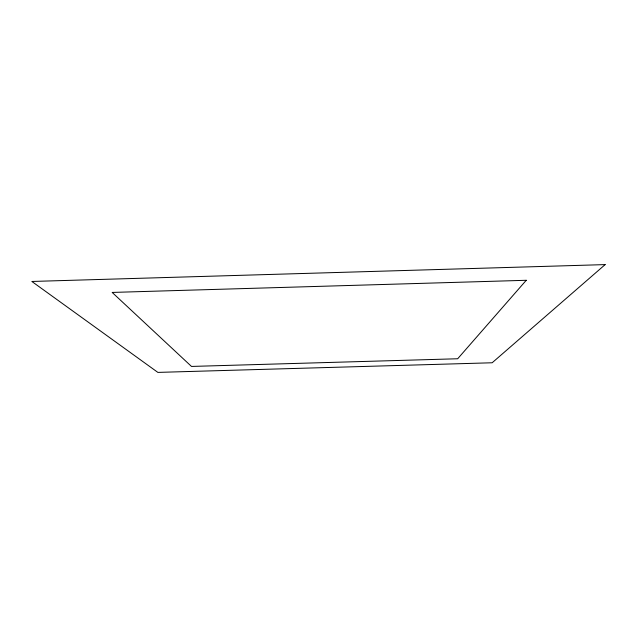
<?xml version="1.0" encoding="UTF-8"?>
<svg xmlns="http://www.w3.org/2000/svg" width="637" height="637" viewBox="0 0 637 637"><rect width="100%" height="100%" fill="white"/><g stroke="black" fill="none" stroke-linecap="round" stroke-linejoin="round"><path stroke-width="0.96" d="M526.25 280.288L457.677 358.758L191.49 366.434L112.168 292.431L526.25 280.288M605.15 264.602L492.154 362.772L157.872 372.398L31.85 281.466L605.15 264.602"/></g></svg>
